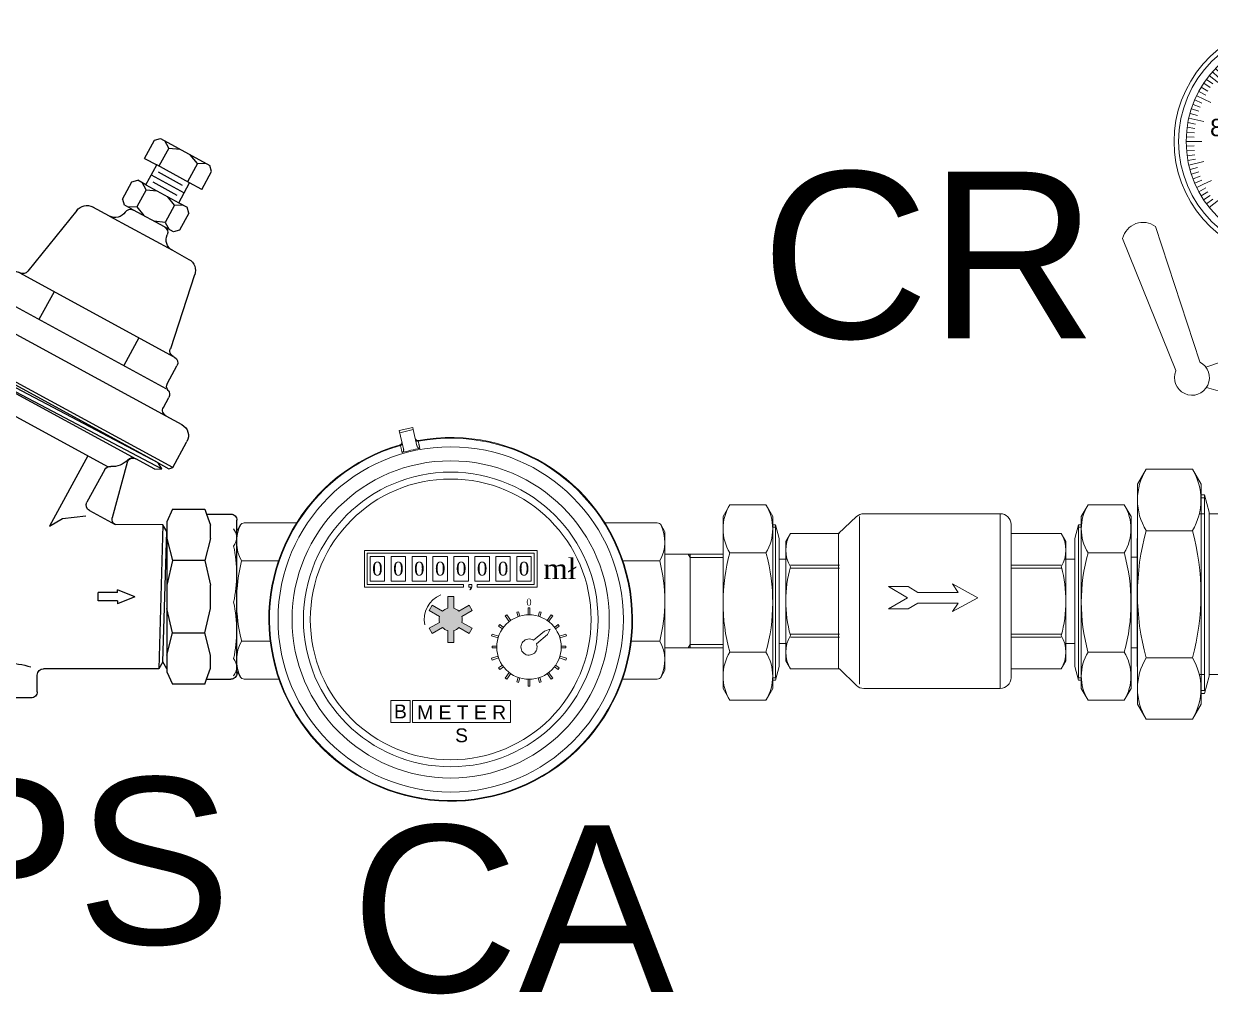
# Model space of a CAD drawing. Header units: millimetres. Extents: x 0 to 53377, y 0 to 36189.
# Drawn here: x 39867 to 40579, y 30899 to 31481 of the extents above; entities that cross this region are included whole.
import ezdxf

# ---------------------------------------------------------------- set-up
doc = ezdxf.new("R2010")
doc.units = ezdxf.units.MM
doc.linetypes.add('AM_ISO08W050', pattern=[18, 12, -1.5, 3, -1.5])
doc.layers.add('LSG ECHIP_IS', color=7, linetype='Continuous', lineweight=25)
doc.layers.add('SAN-MC-VALVE', color=7, linetype='Continuous', lineweight=5)
doc.layers.add('SAN-MC-TEXT', color=7, linetype='Continuous')
doc.styles.get("Standard").update_dxf_attribs({"font": 'arial.ttf'})

# ---------------------------------------------------------------- blocks, each defined once
blk = doc.blocks.new('MAN.')
at = {"layer": 'SAN-MC-VALVE', "lineweight": 5}
h = blk.add_hatch(color=1, dxfattribs=at)
edge = h.paths.add_edge_path()
edge.add_arc((-74.8, 422.7), 9.53, 98.3516, 186.7188)
edge.add_line((-84.3, 421.6), (-124.5, 382.1))
edge.add_arc((-123.8, 381.5), 0.929, 140.6187, 317.9808)
edge.add_line((-123.1, 380.9), (-80.4, 417))
edge.add_arc((-78.1, 425.7), 9.05, 255.5699, 348.5337)
edge.add_arc((-55.8, 415.4), 15.9, 101.1321, 147.5393, ccw=False)
edge.add_line((-58.9, 431), (-55.5, 431.9))
edge.add_arc((-56.6, 443.7), 11.8, 275.2597, 355.2629)
edge.add_arc((-59.9, 439.8), 15.3, 10.7132, 69.2213)
edge.add_arc((-56.8, 444.2), 10.3, 76.9038, 172.4916)
edge.add_line((-67, 445.5), (-68.9, 440.5))
edge.add_arc((-86.8, 448.7), 19.7, 302.7102, 335.3468, ccw=False)
for p, q in [((-86.5, 523.6), (-85.9, 516.4)), ((-82.1, 523.9), (-81.8, 516.7)), ((-77.6, 524), (-77.6, 509.5)), ((-73.2, 523.9), (-73.5, 516.7)), ((-68.7, 523.6), (-69.4, 516.4)), ((-124.7, 512.2), (-121.2, 505.8)), ((-120.7, 514.2), (-114.4, 501.1)), ((-116.7, 516), (-113.8, 509.4)), ((-112.5, 517.7), (-110, 510.9)), ((-108.3, 519.2), (-106.1, 512.3)), ((-104, 520.4), (-102.1, 513.5)), ((-96.5, 507.4), (-99.7, 521.5)), ((-95.4, 522.4), (-94.1, 515.3)), ((-91, 523.1), (-90, 515.9)), ((-64.3, 523.1), (-65.3, 515.9)), ((-59.9, 522.4), (-61.2, 515.3)), ((-58.8, 507.4), (-55.5, 521.5)), ((-51.2, 520.4), (-53.2, 513.5)), ((-47, 519.2), (-49.2, 512.3)), ((-42.8, 517.7), (-45.3, 510.9)), ((-38.6, 516), (-41.5, 509.4)), ((-34.6, 514.2), (-40.9, 501.1)), ((-30.6, 512.2), (-34, 505.8)), ((-139.5, 502.4), (-130.5, 491)), ((-136, 505.1), (-131.7, 499.2)), ((-132.3, 507.6), (-128.3, 501.6)), ((-128.6, 510), (-124.8, 503.8)), ((-26.7, 510), (-30.4, 503.8)), ((-23, 507.6), (-26.9, 501.6)), ((-15.7, 502.4), (-24.8, 491)), ((-19.3, 505.1), (-23.6, 499.2)), ((-152.4, 490.1), (-146.9, 485.3)), ((-149.4, 493.4), (-144.1, 488.4)), ((-146.2, 496.5), (-141.2, 491.3)), ((-142.9, 499.5), (-138.2, 494.1)), ((-12.3, 499.5), (-17.1, 494.1)), ((-9, 496.5), (-14, 491.3)), ((-5.9, 493.4), (-11.1, 488.4)), ((-2.9, 490.1), (-8.3, 485.3)), ((-160.5, 479.4), (-154.4, 475.5)), ((-157.9, 483.1), (-152.1, 478.8)), ((-155.2, 486.7), (-143.9, 477.6)), ((-100.2, 484), (-81.9, 431.1)), ((-98.6, 484.9), (-76.2, 433.1)), ((0, 486.7), (-11.4, 477.6)), ((2.7, 483.1), (-3.2, 478.8)), ((5.2, 479.4), (-0.8, 475.5)), ((-167.1, 467.8), (-154, 461.5)), ((-165, 471.8), (-158.7, 468.4)), ((-162.9, 475.7), (-156.6, 472)), ((11.8, 467.8), (-1.3, 461.5)), ((7.6, 475.7), (1.4, 472)), ((9.8, 471.8), (3.4, 468.4)), ((-170.6, 459.6), (-163.8, 457.1)), ((-168.9, 463.8), (-162.3, 460.9)), ((13.6, 463.8), (7, 460.9)), ((15.3, 459.6), (8.5, 457.1)), ((-174.4, 446.8), (-160.3, 443.6)), ((-173.3, 451.2), (-166.3, 449.2)), ((-172, 455.4), (-165.2, 453.2)), ((19.1, 446.8), (5, 443.6)), ((16.8, 455.4), (9.9, 453.2)), ((18.1, 451.2), (11.1, 449.2)), ((-176, 438.1), (-168.8, 437.1)), ((-175.3, 442.5), (-168.2, 441.2)), ((20, 442.5), (12.9, 441.2)), ((20.7, 438.1), (13.5, 437.1)), ((-176.9, 424.8), (-162.4, 424.8)), ((-176.8, 429.2), (-169.6, 428.9)), ((-176.5, 433.7), (-169.3, 433)), ((21.6, 424.8), (7.1, 424.8)), ((21.2, 433.7), (14, 433)), ((21.5, 429.2), (14.3, 428.9)), ((-176.8, 420.3), (-169.6, 420.6)), ((-176.5, 415.9), (-169.3, 416.5)), ((-176, 411.4), (-168.8, 412.4)), ((20.7, 411.4), (13.5, 412.4)), ((21.2, 415.9), (14, 416.5)), ((21.5, 420.3), (14.3, 420.6)), ((-175.3, 407), (-168.2, 408.3)), ((-174.4, 402.7), (-160.3, 405.9)), ((-76.6, 406), (-77, 402.5)), ((-64.1, 411.9), (-60.2, 408.3)), ((19.1, 402.7), (5, 405.9)), ((20, 407), (12.9, 408.3)), ((-173.3, 398.4), (-166.3, 400.3)), ((-172, 394.1), (-165.2, 396.3)), ((-170.6, 389.9), (-163.8, 392.4)), ((15.3, 389.9), (8.5, 392.4)), ((16.8, 394.1), (9.9, 396.3)), ((18.1, 398.4), (11.1, 400.3)), ((-162.3, 388.6), (-168.9, 385.7)), ((-160.5, 384.8), (-167.1, 381.7)), ((-158.7, 381.2), (-165.1, 377.7)), ((-160.5, 384.8), (-153.2, 388.3)), ((5.3, 384.8), (-2.1, 388.3)), ((3.4, 381.2), (9.8, 377.7)), ((5.3, 384.8), (11.8, 381.7)), ((7, 388.6), (13.6, 385.7)), ((-156.6, 377.6), (-162.9, 373.9)), ((-154.5, 374.2), (-160.5, 370.2)), ((-152.1, 370.7), (-157.9, 366.4)), ((-143.9, 371.9), (-155.2, 362.9)), ((-11.4, 371.9), (0, 362.9)), ((-3.2, 370.7), (2.7, 366.4)), ((-0.7, 374.2), (5.3, 370.2)), ((1.4, 377.6), (7.6, 373.9)), ((9, 217.9), (50.5, 345.1)), ((31.4, 209.8), (81.4, 333.9)), ((-95.9, 316.3), (-95.9, 294.2)), ((-95.9, 316.3), (-57.2, 294.2)), ((-57.2, 316.3), (-95.9, 294.2)), ((-57.3, 293.9), (-57.2, 316.3)), ((-96.7, 289.8), (-96.7, 286.3)), ((-96.7, 289.8), (-56.3, 289.8)), ((-95.9, 294.2), (-57.2, 294.2)), ((-92.8, 294.2), (-92.8, 289.8)), ((-60.2, 294.3), (-60.2, 289.8)), ((-56.3, 289.8), (-56.3, 286.3)), ((-99.5, 286.3), (-53.1, 286.3)), ((-99.5, 286.3), (-99.5, 279.1)), ((-53.1, 286.3), (-53.1, 279.1)), ((-99.7, 239), (-99.7, 222)), ((-51.9, 239), (-51.9, 222)), ((-30.1, 178.4), (-30.1, 228.5)), ((-30.1, 217), (-18.4, 217)), ((-10.5, 217.8), (3.2, 213.1)), ((-30.1, 190.1), (-18.4, 190.1)), ((2.6, 194.1), (-10.5, 190.2)), ((-99.7, 182), (-99.7, 165)), ((-51.9, 182), (-51.9, 165)), ((-99.7, 165), (-51.9, 165)), ((-91, 134.8), (-91, 148.1)), ((-60.5, 134.8), (-60.5, 148.1)), ((-104.2, 134.8), (-47.4, 134.8)), ((-94.6, 135.3), (-94.6, 129.9)), ((-57.6, 134.9), (-57.6, 129.6)), ((-97.1, 129.5), (-97.1, 123)), ((-97.1, 129.5), (-55.2, 129.5)), ((-97.1, 123), (-55.2, 123)), ((-55.2, 129.5), (-55.2, 123))]:
    blk.add_line(p, q, dxfattribs=at)
at = {"layer": 'SAN-MC-VALVE', "linetype": 'Continuous', "lineweight": 5}
for p, q in [((-203.9, 117.3), (-212, 103.3)), ((-203.9, 117.3), (-160.4, 117.3)), ((-160.4, 117.3), (-152.3, 103.3)), ((15.9, 117.3), (7.7, 103.3)), ((15.9, 117.3), (59.4, 117.3)), ((59.4, 117.3), (67.5, 103.3)), ((-212, 103.3), (-212, -103.3)), ((-152.3, 103.3), (-152.3, -103.3)), ((7.7, 103.3), (7.7, -103.3)), ((67.5, 103.3), (67.5, -103.3)), ((4.4, 93.3), (0, 76.9)), ((3.6, 90.3), (7.7, 90.3)), ((4.4, 93.3), (4.4, -90.3)), ((7.7, 93.3), (4.4, 93.3)), ((0, 76.9), (0, -76.9)), ((9.3, 75.3), (4.4, 75.3)), ((-203.9, 59.6), (-160.4, 59.6)), ((15.9, 59.6), (59.4, 59.6)), ((-203.9, -59.6), (-160.4, -59.6)), ((15.9, -59.6), (59.4, -59.6)), ((4.4, -93.3), (0, -76.9)), ((9.3, -75.3), (4.4, -75.3)), ((3.6, -90.3), (7.7, -90.3)), ((7.7, -93.3), (4.4, -93.3)), ((-203.9, -117.3), (-212, -103.3)), ((-160.4, -117.3), (-152.3, -103.3)), ((15.9, -117.3), (7.7, -103.3)), ((59.4, -117.3), (67.5, -103.3)), ((-203.9, -117.3), (-160.4, -117.3)), ((15.9, -117.3), (59.4, -117.3))]:
    blk.add_line(p, q, dxfattribs=at)
at = {"layer": 'SAN-MC-VALVE'}
for p, q in [((-109.7, 75.3), (-152.3, 75.3)), ((0, 75.3), (-42.6, 75.3)), ((0, -75.3), (-152.3, -75.3))]:
    blk.add_line(p, q, dxfattribs=at)
at = {"layer": 'SAN-MC-VALVE', "lineweight": 5}
for points in [[(33, 424.8), (32.6, 434.7), (31.3, 444.5), (29.1, 454.2), (26, 463.6), (22.1, 472.8), (17.4, 481.5), (11.9, 489.8), (5.7, 497.6), (-1.2, 504.8), (-8.6, 511.3), (-16.7, 517.1), (-25.2, 522.2), (-34.1, 526.5), (-43.4, 530), (-53, 532.7), (-62.8, 534.4), (-72.7, 535.3), (-82.6, 535.3), (-92.5, 534.4), (-102.3, 532.7), (-111.8, 530), (-121.1, 526.5), (-130.1, 522.2), (-138.6, 517.1), (-146.6, 511.3), (-154.1, 504.8), (-161, 497.6), (-167.2, 489.8), (-172.6, 481.5), (-177.4, 472.8), (-181.3, 463.6), (-184.3, 454.2), (-186.5, 444.5), (-187.9, 434.7), (-188.3, 424.8), (-187.9, 414.8), (-186.5, 405), (-184.3, 395.3), (-181.3, 385.9), (-177.4, 376.7), (-172.6, 368), (-167.2, 359.7), (-161, 351.9), (-154.1, 344.8), (-146.6, 338.2), (-138.6, 332.4), (-130.1, 327.3), (-121.1, 323), (-111.8, 319.5), (-102.3, 316.9), (-92.5, 315.1), (-82.6, 314.2), (-72.7, 314.2), (-62.8, 315.1), (-53, 316.9), (-43.4, 319.5), (-34.1, 323), (-25.2, 327.3), (-16.7, 332.4), (-8.6, 338.2), (-1.2, 344.8), (5.7, 351.9), (11.9, 359.7), (17.4, 368), (22.1, 376.7), (26, 385.9), (29.1, 395.3), (31.3, 405), (32.6, 414.8)], [(-108.2, 271), (-44.4, 271), (-44.4, 279.1), (-108.2, 279.1)]]:
    blk.add_lwpolyline(points, close=True, dxfattribs=at)
for points in [[(-104.4, 271), (-104.4, 239), (-47.2, 239), (-47.2, 271)], [(-18.4, 228.5), (-30.1, 228.5)], [(-15.4, 183.4), (-15.4, 224.5)], [(-99.7, 182), (-104.8, 182), (-104.8, 222), (-99.7, 222)], [(-54, 220.8), (-30.1, 220.8)], [(-15.4, 217.8), (-10.5, 217.8), (-10.5, 190.2), (-15.4, 190.2)], [(-30.1, 185.5), (-54, 185.5)], [(-30.1, 178.4), (-18.4, 178.4)], [(-93.5, 151.4), (-93.5, 162.5), (-58.7, 162.5), (-58.7, 151.4)], [(-104.2, 134.8), (-104.2, 148.1)], [(-98.5, 151.4), (-51.9, 151.4)], [(-47.4, 148.1), (-47.4, 134.8)], [(-94, 123), (-109.7, 75.3)], [(-58.2, 123), (-42.6, 75.3)]]:
    blk.add_lwpolyline(points, dxfattribs=at)
for centre, radius in [((-77.6, 424.8), 106.4), ((-77.6, 424.8), 99.3), ((-75.1, 203.1), 10.7)]:
    blk.add_circle(centre, radius, dxfattribs=at)
for centre, radius, start, end in [((-99.3, 484.2), 0.971, 45.0621, 191.2661), ((-74.6, 425.9), 9.05, 144.4342, 237.398), ((-78.6, 423.8), 9.53, 347.216, 75.5832), ((-92.3, 408.8), 15.9, 349.9965, 36.4037), ((-50, 425.7), 19.7, 191.5746, 224.2112), ((-65.6, 399.3), 11.8, 164.124, 244.1272), ((-65.1, 399.3), 10.3, 325.7682, 61.356), ((-68, 403.8), 15.3, 259.5776, 318.0857), ((62.1, 329.1), 19.8, 13.991, 126.009), ((-75.1, 203.1), 38.9, 26.9874, 53.4243), ((-75.1, 203.1), 38.9, 129.2376, 230.7624), ((-22, 222.8), 6.81, 302.1374, 57.8626), ((-75.8, 288.7), 70.9, 250.3246, 289.6754), ((-47.6, 203.5), 32.1, 335.2225, 24.7775), ((16.3, 203.1), 16.4, 116.3085, 23.6915), ((-22.5, 184.2), 7.17, 305.5529, 54.4471), ((-75.8, 129), 58.1, 65.7479, 114.2521), ((-75.1, 203.1), 38.9, 306.5757, 333.0126), ((-97.6, 143.4), 8.12, 35.5529, 144.4471), ((-75.7, 115), 36.4, 65.2225, 114.7775), ((-53.9, 144), 7.71, 32.1374, 147.8626), ((-76.1, 94), 38.4, 209.1721, 330.8279)]:
    blk.add_arc(centre, radius, start, end, dxfattribs=at)
at = {"layer": 'SAN-MC-VALVE', "linetype": 'Continuous', "lineweight": 5}
for centre, radius, start, end in [((-156.7, 88.5), 55.3, 148.5878, 211.4122), ((-207.6, 88.5), 55.3, 328.5878, 31.4122), ((63.1, 88.5), 55.3, 148.5878, 211.4122), ((12.1, 88.5), 55.3, 328.5878, 31.4122), ((11.1, 0), 223.1, 164.5036, 195.4964), ((-375.4, 0), 223.1, 344.5036, 15.4964), ((230.9, 0), 223.1, 164.5036, 195.4964), ((-155.7, 0), 223.1, 344.5036, 15.4964), ((-156.7, -88.5), 55.3, 148.5878, 211.4122), ((-207.6, -88.5), 55.3, 328.5878, 31.4122), ((63.1, -88.5), 55.3, 148.5878, 211.4122), ((12.1, -88.5), 55.3, 328.5878, 31.4122)]:
    blk.add_arc(centre, radius, start, end, dxfattribs=at)
at = {"layer": 'SAN-MC-VALVE', "lineweight": 5, "attachment_point": 1}
for s, insert, char_height, width in [('{\\fArial|b0|i0|c0|p34;4}', (-114, 494.5), 16.362, 43.501), ('{\\fArial|b0|i0|c0|p34;6}', (-52.2, 493.3), 16.362, 43.501), ('{\\fArial|b0|i0|c0|p34;2}', (-153.4, 453), 16.362, 43.501), ('{\\fArial|b0|i0|c0|p34;8}', (-13.4, 446.1), 16.362, 43.501), ('{\\fArial|b0|i0|c0|p34;0}', (-139.3, 380.2), 16.362, 43.501), ('{\\fArial|b0|i0|c0|p34;mH2O}', (-88.5, 381.4), 8.294, 37.137), ('{\\fArial|b0|i0|c0|p34;10}', (-39.6, 384), 16.362, 43.501), ('{\\fArial|b0|i0|c0|p34;x10=kPa}', (-95.2, 366.8), 8.294, 37.137)]:
    blk.add_mtext(s, dxfattribs=dict(at, insert=insert, char_height=char_height, width=width))
blk = doc.blocks.new('RDf')
at = {"linetype": 'Continuous'}
for p, q in [((-110.05, 98.81), (-110.05, 115.43)), ((-105.92, 119.54), (-1.05, 119.54)), ((3.07, 98.8), (3.08, 115.42)), ((-113.48, 97.58), (-110.05, 98.81)), ((-113.48, 97.58), (-113.48, 75.52)), ((-110.05, 98.81), (-102.44, 101.55)), ((-102.44, 101.55), (-93.48, 101.55)), ((-93.48, 101.55), (-78.34, 97.58)), ((-78.34, 97.58), (-61.49, 101.54)), ((-78.34, 75.52), (-78.34, 97.58)), ((-61.49, 101.54), (-45.49, 101.54)), ((-28.64, 97.57), (-45.49, 101.54)), ((-13.49, 101.54), (-28.64, 97.57)), ((-28.64, 97.57), (-28.64, 75.51)), ((-13.49, 101.54), (-4.54, 101.54)), ((3.07, 98.8), (-4.53, 101.54)), ((6.5, 97.57), (3.07, 98.8)), ((6.5, 75.51), (6.5, 97.57)), ((225.53, 95.48), (237.96, 102.25)), ((237.96, 102.25), (242.01, 101.06)), ((260.46, 67.19), (242.01, 101.06)), ((243.29, 92.47), (243.63, 98.09)), ((167.07, 90.64), (116.4, 73.97)), ((225.53, 95.48), (230.03, 87.21)), ((243.29, 92.47), (230.86, 85.7)), ((243.29, 92.47), (249.34, 87.6)), ((34.95, 75.6), (52.51, 85.16)), ((52.51, 85.16), (52.81, 85.33)), ((70.41, 70.94), (64.44, 81.9)), ((183.85, 75.37), (177.66, 86.74)), ((209.36, 86.67), (197.67, 80.3)), ((209.36, 86.67), (213.41, 85.48)), ((216.49, 79.83), (213.41, 85.48)), ((214.69, 76.89), (215.03, 82.51)), ((216.49, 79.83), (230.03, 87.21)), ((235.56, 60.95), (223.26, 83.52)), ((228.29, 82.36), (237.31, 65.8)), ((230.03, 87.21), (242.33, 64.64)), ((-104.91, 71.55), (-113.48, 75.52)), ((-93.48, 71.55), (-78.34, 75.52)), ((-78.34, 75.52), (-61.49, 71.55)), ((-28.64, 75.51), (-45.49, 71.55)), ((-13.5, 71.54), (-28.64, 75.51)), ((6.5, 75.51), (-2.07, 71.54)), ((34.17, 72.96), (34.95, 75.6)), ((34.95, 75.6), (126.79, -92.98)), ((92.75, 71.95), (104.75, 78.49)), ((111.06, 75.94), (110.61, 76.76)), ((168.35, -29.21), (111.06, 75.94)), ((207.34, 32.26), (183.85, 75.37)), ((197.67, 80.3), (196.48, 76.25)), ((203, 70.52), (198.1, 73.28)), ((214.69, 76.89), (203, 70.52)), ((214.69, 76.89), (220.74, 72.02)), ((228.79, 57.26), (216.49, 79.83)), ((221.51, 78.67), (230.53, 62.11)), ((253.94, 72.92), (253.13, 80.64)), ((-102.85, 71.55), (-104.91, 71.55)), ((-102.85, 66.07), (-102.86, -12.95)), ((-8.88, 71.54), (-102.85, 71.55)), ((-102.85, 71.55), (-98.1, 68.81)), ((-98.1, 68.81), (-102.85, 66.07)), ((-4.13, 68.8), (-102.85, 66.07)), ((-98.1, 68.81), (-8.88, 71.54)), ((-8.88, 71.54), (-4.13, 68.8)), ((-2.07, 71.54), (-8.88, 71.54)), ((-4.13, 68.8), (-4.11, 36.22)), ((33.95, 63.28), (34.07, 68.09)), ((117.9, -90.8), (34.07, 68.09)), ((34.07, 68.09), (38.18, 65.58)), ((38.19, 65.59), (34.17, 72.96)), ((38.18, 65.58), (118.01, -85.99)), ((38.19, 65.59), (122.13, -88.49)), ((142.11, -60.66), (70.41, 70.94)), ((76.27, 69.22), (83.07, 72.92)), ((88.93, 71.2), (152.36, -45.24)), ((199.94, 69.9), (211.47, 48.74)), ((203, 70.52), (203.81, 62.8)), ((225.34, 57.34), (224.53, 65.06)), ((253.94, 72.92), (241.51, 66.15)), ((253.94, 72.92), (258.84, 70.16)), ((259.27, 63.14), (260.46, 67.19)), ((33.95, 63.28), (40.99, 50.36)), ((225.34, 57.34), (213.65, 50.97)), ((225.34, 57.34), (230.24, 54.58)), ((228.79, 57.26), (242.33, 64.64)), ((228.79, 57.26), (231.86, 51.61)), ((246.83, 56.37), (242.33, 64.64)), ((246.83, 56.37), (259.27, 63.14)), ((-53.49, 49.61), (-58.31, 37.74)), ((-53.49, 49.61), (-48.68, 37.74)), ((108.64, -73.82), (40.99, 50.36)), ((123.89, 52.38), (104.83, 42)), ((213.65, 50.97), (207.6, 55.84)), ((213.65, 50.97), (213.31, 45.35)), ((230.67, 47.56), (231.86, 51.61)), ((38.45, 44.42), (0.57, 34.22)), ((211.47, 48.74), (214.93, 42.39)), ((218.97, 41.19), (214.93, 42.39)), ((218.97, 41.19), (230.67, 47.56)), ((-56.35, 37.74), (-58.31, 37.74)), ((-56.35, 37.74), (-56.35, 24.51)), ((-50.64, 37.74), (-50.64, 24.51)), ((-50.64, 37.74), (-48.68, 37.74)), ((5.49, 18.6), (-4.11, 36.22)), ((-56.35, 24.51), (-50.64, 24.51)), ((33.67, 29.03), (11.35, 16.87)), ((89.95, -68.43), (35.6, 31.33)), ((207.34, 32.26), (213.53, 20.89)), ((43.14, 17.48), (-5.18, -8.85)), ((0, 0), (1.87, 16.07)), ((211.07, 9.88), (169.59, -23.66)), ((-5.18, -8.85), (0, 0)), ((155.51, -5.66), (136.46, -16.04)), ((-122.88, -21.52), (-122.88, -55.8)), ((-118.59, -17.23), (-107.14, -17.23)), ((168.35, -29.21), (168.8, -30.04)), ((155.07, -42.44), (167.07, -35.9)), ((82.4, -54.58), (-28.13, -114.8)), ((150.64, -51.1), (143.83, -54.8)), ((-118.59, -60.08), (-107.15, -60.08)), ((-102.87, -146.13), (-102.86, -64.37)), ((142.11, -60.66), (148.08, -71.62)), ((-4.14, -117.49), (86.96, -68.81)), ((108.64, -73.82), (117.9, -90.8)), ((117.9, -90.8), (118.01, -85.99)), ((118.01, -85.99), (122.12, -88.49)), ((122.13, -88.49), (124.15, -92.2)), ((126.79, -92.98), (144.65, -83.25)), ((124.15, -92.2), (126.79, -92.98)), ((-56.36, -102.33), (-56.36, -113.31)), ((-56.36, -102.33), (-50.65, -102.33)), ((-50.65, -102.33), (-50.65, -113.31)), ((-56.36, -113.31), (-58.32, -114.44)), ((-50.65, -113.31), (-48.69, -114.44)), ((-58.32, -127.2), (-58.32, -114.44)), ((-48.69, -127.2), (-48.69, -114.44)), ((-28.13, -114.8), (-22.52, -115.05)), ((-22.52, -115.05), (-8, -122.19)), ((-4.14, -143.39), (-4.14, -117.49)), ((-58.32, -127.2), (-53.5, -124.42)), ((-48.69, -127.2), (-53.5, -124.42)), ((-4.14, -143.39), (-102.87, -146.13)), ((-98.12, -148.87), (-102.87, -146.13)), ((-98.12, -148.87), (-8.89, -146.13)), ((-8.89, -146.13), (-4.14, -143.39)), ((-4.14, -148.87), (-8.89, -146.13)), ((-113.5, -174.89), (-113.49, -152.83)), ((-104.92, -148.87), (-113.49, -152.83)), ((-98.12, -148.87), (-104.92, -148.87)), ((-4.14, -148.87), (-98.12, -148.87)), ((-93.5, -148.87), (-78.35, -152.84)), ((-78.35, -152.84), (-78.36, -174.9)), ((-78.35, -152.84), (-61.5, -148.87)), ((-28.66, -152.84), (-45.51, -148.87)), ((-13.51, -148.87), (-28.66, -152.84)), ((-28.66, -174.9), (-28.66, -152.84)), ((-2.08, -148.87), (-4.14, -148.87)), ((6.49, -152.84), (-2.08, -148.87)), ((6.49, -152.84), (6.48, -174.9)), ((-113.5, -174.89), (-110.07, -176.13)), ((-110.07, -176.13), (-102.46, -178.86)), ((-110.07, -176.13), (-110.07, -192.75)), ((-93.5, -178.86), (-78.36, -174.9)), ((-78.36, -174.9), (-61.51, -178.87)), ((-28.66, -174.9), (-45.51, -178.87)), ((-13.51, -178.87), (-28.66, -174.9)), ((3.06, -176.13), (-4.55, -178.87)), ((3.06, -176.13), (3.05, -192.75)), ((6.48, -174.9), (3.06, -176.13)), ((-102.46, -178.86), (-93.5, -178.86)), ((-61.51, -178.87), (-45.51, -178.87)), ((-13.51, -178.87), (-4.55, -178.87)), ((-105.94, -196.86), (-1.08, -196.87))]:
    blk.add_line(p, q, dxfattribs=at)
blk.add_line((196.48, 76.25), (203.81, 62.8))
for centre, radius, start, end in [((-105.93, 115.43), 4.11, 89.75664, 180.00423), ((-1.04, 115.42), 4.11, 359.98782, 90.23542), ((170.14, 82.64), 8.57, 28.57848, 110.96355), ((56.91, 77.8), 8.57, 28.58318, 118.58056), ((85.13, 69.13), 4.32, 49.83489, 118.58013), ((106.82, 74.7), 4.32, 28.58642, 118.58102), ((114.85, 78), 4.32, 208.57861, 290.96156), ((191.08, 79.31), 8.23, 208.58472, 293.82789), ((74.2, 73.01), 4.32, 208.57536, 298.59054), ((90.69, 75.75), 4.32, 230.00612, 298.57233), ((196.15, 67.83), 4.32, 28.5862, 113.82989), ((37.38, 48.39), 4.11, 285.0713, 28.57916), ((37.6, 47.99), 4.11, 311.80309, 28.57916), ((49.41, 34.64), 13.71, 131.40283, 186.44397), ((214.57, 36.19), 8.23, 123.3354, 208.57891), ((207.67, 46.68), 4.32, 303.33387, 28.57775), ((-0.5, 38.19), 4.11, 208.58552, 285.06797), ((31.7, 32.64), 4.11, 298.58096, 6.44044), ((9.28, 20.66), 4.32, 208.58707, 298.57841), ((206.01, 16.79), 8.57, 306.20075, 28.5845), ((-107.14, -12.95), 4.29, 270.0039, 359.98883), ((-118.59, -21.52), 4.28, 89.99166, 180.0004), ((-159.44, -39.14), 60.49, 344.015, 16.93872), ((172.14, -27.15), 4.32, 126.20302, 208.58578), ((165, -32.11), 4.32, 298.58404, 28.5769), ((148.57, -47.31), 4.32, 298.58361, 7.32743), ((157.14, -46.23), 4.32, 118.59141, 187.15611), ((-118.59, -55.8), 4.28, 179.99166, 270.00041), ((145.9, -58.6), 4.32, 118.57232, 208.58881), ((-107.15, -64.37), 4.29, 0.00347, 89.98815), ((88.93, -72.42), 4.11, 50.72387, 118.58096), ((100.22, -58.62), 13.71, 230.71924, 285.76168), ((105.03, -75.78), 4.11, 28.58663, 105.35845), ((140.55, -75.72), 8.57, 298.58318, 28.58056), ((-105.96, -192.75), 4.11, 179.98783, 270.23542), ((-1.06, -192.75), 4.11, 269.75664, 0.00424)]:
    blk.add_arc(centre, radius, start, end, dxfattribs=at)
blk = doc.blocks.new('A$C6DA75442')
at = {"layer": 'LSG ECHIP_IS', "xscale": 0.405, "yscale": 0.405, "zscale": 0.405, "rotation": 90.0010000000008}
blk.add_blockref('RDf', (0, 0, 1585.72), dxfattribs=at)

msp = doc.modelspace()

# ---------------------------------------------------------------- hatches: boundary and pattern name
at = {"layer": 'SAN-MC-VALVE', "lineweight": 5}
h = msp.add_hatch(color=5, dxfattribs=at)
h.dxf.hatch_style = 1
h.paths.add_polyline_path([(40136.2, 31129.07), (40134.4, 31132.18), (40128.21, 31128.6, 0.131031), (40125.12, 31130.39), (40125.12, 31137.54), (40121.53, 31137.54), (40121.53, 31130.39, 0.131031), (40118.44, 31128.6), (40112.25, 31132.18), (40110.46, 31129.07), (40116.65, 31125.49, 0.131031), (40116.65, 31121.93), (40110.46, 31118.36), (40112.25, 31115.24), (40118.44, 31118.82, 0.131031), (40121.53, 31117.04), (40121.53, 31109.89), (40125.12, 31109.89), (40125.12, 31117.04, 0.131031), (40128.21, 31118.82), (40134.4, 31115.24), (40136.2, 31118.36), (40130.01, 31121.93, 0.131031), (40130.01, 31125.49)])

# ---------------------------------------------------------------- linework, layer by layer
at = {"layer": 'SAN-MC-VALVE', "color": 7, "linetype": 'AM_ISO08W050', "lineweight": 5}
for q in [(40092.42, 31237.15), (40100.81, 31237.7)]:
    msp.add_line((40100.49, 31239.05), q, dxfattribs=at)
at = {"layer": 'SAN-MC-VALVE', "color": 7, "lineweight": 5}
for p, q in [((40095.01, 31226.13), (40092.42, 31237.15)), ((40092.73, 31235.81), (40100.81, 31237.7)), ((40103.08, 31228.03), (40100.81, 31237.7)), ((40030.78, 31181.69), (39999.35, 31181.69)), ((40215.87, 31181.69), (40247.31, 31181.69)), ((39994.76, 31093.51), (39994.76, 31176.03)), ((39994.76, 31093.51), (39994.76, 31176.03)), ((39996.95, 31180.31), (39995.13, 31177.16)), ((39996.95, 31180.31), (39995.13, 31177.16)), ((40249.7, 31180.31), (40251.52, 31177.16)), ((40251.89, 31093.51), (40251.89, 31176.03)), ((40251.89, 31162.97), (40286.86, 31162.97)), ((40265.9, 31162.97), (40267.1, 31160.9)), ((40267.1, 31162.97), (40267.1, 31106.57)), ((40267.1, 31160.9), (40286.86, 31160.9)), ((40019.93, 31158.87), (39997.75, 31158.87)), ((40019.93, 31158.87), (39997.75, 31158.87)), ((40226.72, 31158.87), (40248.9, 31158.87)), ((40156.07, 31125.81), (40156.96, 31126.46)), ((40158.51, 31122.45), (40156.07, 31125.81)), ((40156.96, 31126.46), (40159.4, 31123.1)), ((40164.02, 31128.33), (40162.97, 31127.99)), ((40163.82, 31125.35), (40162.97, 31127.99)), ((40164.02, 31128.33), (40164.88, 31125.69)), ((40169.78, 31130.62), (40170.88, 31130.62)), ((40169.78, 31126.47), (40169.78, 31130.62)), ((40170.88, 31130.62), (40170.88, 31126.47)), ((40175.78, 31125.69), (40176.64, 31128.33)), ((40177.69, 31127.99), (40176.64, 31128.33)), ((40177.69, 31127.99), (40176.83, 31125.35)), ((40181.25, 31123.1), (40183.69, 31126.46)), ((40184.59, 31125.81), (40182.15, 31122.45)), ((40183.69, 31126.46), (40184.59, 31125.81)), ((40152.76, 31120.57), (40152.11, 31119.68)), ((40154.35, 31118.05), (40152.11, 31119.68)), ((40152.76, 31120.57), (40155, 31118.94)), ((40185.65, 31118.94), (40187.9, 31120.57)), ((40188.55, 31119.68), (40186.3, 31118.05)), ((40188.55, 31119.68), (40187.9, 31120.57)), ((40014.9, 31110.67), (39997.75, 31110.67)), ((40014.9, 31110.67), (39997.75, 31110.67)), ((40147.81, 31113.86), (40148.15, 31114.91)), ((40151.76, 31112.57), (40147.81, 31113.86)), ((40148.15, 31114.91), (40152.1, 31113.63)), ((40188.56, 31113.63), (40192.51, 31114.91)), ((40192.85, 31113.86), (40188.9, 31112.57)), ((40192.51, 31114.91), (40192.85, 31113.86)), ((40231.75, 31110.67), (40248.9, 31110.67)), ((40148.21, 31107.68), (40148.21, 31106.57)), ((40148.21, 31107.68), (40150.98, 31107.68)), ((40150.98, 31106.57), (40148.21, 31106.57)), ((40189.67, 31107.68), (40192.45, 31107.68)), ((40192.45, 31106.57), (40189.67, 31106.57)), ((40192.45, 31106.57), (40192.45, 31107.68)), ((40251.89, 31106.57), (40286.86, 31106.57)), ((40265.9, 31106.57), (40267.1, 31108.64)), ((40267.1, 31108.64), (40286.86, 31108.64)), ((40147.81, 31100.39), (40151.76, 31101.67)), ((40148.15, 31099.33), (40147.81, 31100.39)), ((40152.1, 31100.62), (40148.15, 31099.33)), ((40152.11, 31094.57), (40154.35, 31096.2)), ((40186.3, 31096.2), (40188.55, 31094.57)), ((40192.51, 31099.33), (40188.56, 31100.62)), ((40188.9, 31101.67), (40192.85, 31100.39)), ((40192.85, 31100.39), (40192.51, 31099.33)), ((39996.95, 31089.23), (39995.13, 31092.38)), ((39996.95, 31089.23), (39995.13, 31092.38)), ((40152.11, 31094.57), (40152.76, 31093.67)), ((40155, 31095.3), (40152.76, 31093.67)), ((40156.07, 31088.44), (40158.51, 31091.8)), ((40159.4, 31091.15), (40156.96, 31087.78)), ((40183.69, 31087.78), (40181.25, 31091.15)), ((40182.15, 31091.8), (40184.59, 31088.44)), ((40187.9, 31093.67), (40185.65, 31095.3)), ((40187.9, 31093.67), (40188.55, 31094.57)), ((40249.7, 31089.23), (40251.52, 31092.38)), ((40020.17, 31087.85), (39999.35, 31087.85)), ((40020.17, 31087.85), (39999.35, 31087.85)), ((40156.96, 31087.78), (40156.07, 31088.44)), ((40162.97, 31086.26), (40163.82, 31088.89)), ((40162.97, 31086.26), (40164.02, 31085.92)), ((40164.88, 31088.55), (40164.02, 31085.92)), ((40169.78, 31083.62), (40169.78, 31087.78)), ((40170.88, 31083.62), (40169.78, 31083.62)), ((40170.88, 31087.78), (40170.88, 31083.62)), ((40176.64, 31085.92), (40175.78, 31088.55)), ((40176.64, 31085.92), (40177.69, 31086.26)), ((40176.83, 31088.89), (40177.69, 31086.26)), ((40184.59, 31088.44), (40183.69, 31087.78)), ((40226.48, 31087.85), (40247.31, 31087.85))]:
    msp.add_line(p, q, dxfattribs=at)
at = {"layer": 'SAN-MC-VALVE', "linetype": 'Continuous', "lineweight": 5}
for p, q in [((40290.92, 31192.52), (40286.86, 31185.49)), ((40312.67, 31192.52), (40290.92, 31192.52)), ((40312.67, 31192.52), (40316.72, 31185.49)), ((40506.06, 31192.52), (40502.01, 31185.49)), ((40506.06, 31192.52), (40527.81, 31192.52)), ((40527.81, 31192.52), (40531.87, 31185.49)), ((40286.86, 31185.49), (40286.86, 31082.23)), ((40316.72, 31185.49), (40316.72, 31082.23)), ((40356.14, 31175.34), (40367.03, 31185.45)), ((40368.89, 31185.46), (40368.89, 31084.81)), ((40371.41, 31187.17), (40453.37, 31187.17)), ((40453.37, 31187.17), (40453.37, 31082.25)), ((40502.01, 31185.49), (40502.01, 31082.23)), ((40531.87, 31185.49), (40531.87, 31082.23)), ((39994.77, 31175.05), (39992.97, 31178.16)), ((39994.77, 31175.05), (39992.97, 31178.16)), ((40316.72, 31180.52), (40318.39, 31180.52)), ((40318.79, 31179.03), (40316.72, 31179.03)), ((40318.39, 31180.52), (40318.39, 31088.7)), ((40318.39, 31180.52), (40320.6, 31172.29)), ((40327.36, 31175.39), (40324.55, 31170.52)), ((40327.33, 31175.34), (40327.33, 31175.34)), ((40327.36, 31175.39), (40356.76, 31175.39)), ((40356.14, 31175.34), (40356.14, 31094.07)), ((40459.81, 31180.73), (40459.81, 31088.68)), ((40489.98, 31175.39), (40459.83, 31175.39)), ((40489.98, 31175.39), (40492.79, 31170.52)), ((40500.34, 31180.52), (40498.13, 31172.29)), ((40499.94, 31179.03), (40502.01, 31179.03)), ((40500.34, 31180.52), (40500.34, 31088.7)), ((40502.01, 31180.52), (40500.34, 31180.52)), ((40320.6, 31172.29), (40320.6, 31095.43)), ((40324.55, 31170.52), (40324.55, 31098.89)), ((40492.79, 31170.52), (40492.79, 31098.89)), ((40498.13, 31172.29), (40498.13, 31095.43)), ((40535.5, 31172.29), (40535.5, 31095.43)), ((40312.67, 31163.67), (40290.92, 31163.67)), ((40506.06, 31163.67), (40527.81, 31163.67)), ((40531.87, 31161.13), (40535.5, 31161.13)), ((40320.6, 31159.89), (40325.35, 31159.89)), ((40327.36, 31156.28), (40356.76, 31156.28)), ((40327.36, 31154.49), (40356.76, 31154.49)), ((40489.98, 31156.28), (40459.83, 31156.28)), ((40489.98, 31154.49), (40459.83, 31154.49)), ((40498.13, 31159.89), (40492.23, 31159.89)), ((40327.36, 31114.92), (40356.76, 31114.92)), ((40327.36, 31113.14), (40356.76, 31113.14)), ((40489.98, 31114.92), (40459.83, 31114.92)), ((40489.98, 31113.14), (40459.83, 31113.14)), ((40312.67, 31104.05), (40290.92, 31104.05)), ((40320.6, 31109.32), (40325.29, 31109.32)), ((40498.13, 31109.32), (40492.23, 31109.32)), ((40506.06, 31104.05), (40527.81, 31104.05)), ((40531.87, 31106.59), (40535.5, 31106.59)), ((40327.36, 31094.02), (40324.55, 31098.89)), ((40489.98, 31094.02), (40492.79, 31098.89)), ((39994.77, 31092.94), (39992.97, 31089.83)), ((39994.77, 31092.94), (39992.97, 31089.83)), ((40318.39, 31087.21), (40320.6, 31095.43)), ((40327.36, 31094.02), (40356.76, 31094.02)), ((40356.76, 31094.02), (40367.01, 31084.06)), ((40489.98, 31094.02), (40459.83, 31094.02)), ((40500.34, 31087.21), (40498.13, 31095.43)), ((40290.92, 31075.2), (40286.86, 31082.23)), ((40312.67, 31075.2), (40316.72, 31082.23)), ((40318.79, 31088.7), (40316.72, 31088.7)), ((40316.72, 31087.21), (40318.39, 31087.21)), ((40371.5, 31082.25), (40453.37, 31082.25)), ((40499.94, 31088.7), (40502.01, 31088.7)), ((40502.01, 31087.21), (40500.34, 31087.21)), ((40506.06, 31075.2), (40502.01, 31082.23)), ((40527.81, 31075.2), (40531.87, 31082.23)), ((40312.67, 31075.2), (40290.92, 31075.2)), ((40506.06, 31075.2), (40527.81, 31075.2))]:
    msp.add_line(p, q, dxfattribs=at)
at = {"layer": 'SAN-MC-VALVE', "lineweight": 5}
for p, q in [((39994.77, 31172.98), (39994.77, 31095.01)), ((39994.77, 31172.98), (39994.77, 31095.01)), ((40397.74, 31136.73), (40386.2, 31143.39)), ((40397.99, 31143.39), (40386.2, 31143.39)), ((40403.94, 31139.95), (40397.99, 31143.39)), ((40428.08, 31139.95), (40403.94, 31139.95)), ((40424.71, 31145.05), (40428.08, 31139.95)), ((40439.92, 31136.73), (40424.71, 31145.05)), ((40386.2, 31130.07), (40397.74, 31136.73)), ((40403.94, 31133.5), (40397.99, 31130.07)), ((40428.08, 31133.5), (40403.94, 31133.5)), ((40439.92, 31136.73), (40424.71, 31128.4)), ((40424.71, 31128.4), (40428.08, 31133.5)), ((40397.99, 31130.07), (40386.2, 31130.07))]:
    msp.add_line(p, q, dxfattribs=at)
at = {"layer": 'SAN-MC-VALVE', "color": 7, "lineweight": 5}
for points in [[(40093.07, 31228.65), (40093.07, 31228.64), (40093.07, 31228.64), (40093.07, 31228.64), (40093.07, 31228.63), (40093.07, 31228.63), (40093.07, 31228.62), (40093.07, 31228.61), (40093.08, 31228.6), (40093.08, 31228.59), (40093.08, 31228.57), (40093.08, 31228.56), (40093.09, 31228.54), (40093.09, 31228.52), (40093.09, 31228.5), (40093.1, 31228.48), (40093.1, 31228.46), (40093.11, 31228.44), (40093.11, 31228.41), (40093.11, 31228.39), (40093.12, 31228.36), (40093.12, 31228.33), (40093.13, 31228.31), (40093.14, 31228.28), (40093.14, 31228.25)], [(40093.14, 31228.25), (40093.27, 31227.7), (40093.35, 31227.34), (40093.4, 31227.16), (40093.48, 31226.8), (40093.52, 31226.62), (40093.56, 31226.44), (40093.61, 31226.26), (40093.65, 31226.08), (40093.73, 31225.72), (40093.78, 31225.54), (40093.86, 31225.18), (40093.95, 31224.82), (40093.99, 31224.64), (40094.07, 31224.28), (40094.12, 31224.1), (40094.16, 31223.92)], [(40094.16, 31223.92), (40094.26, 31223.96), (40094.35, 31224.01), (40094.45, 31224.06), (40094.53, 31224.13), (40094.61, 31224.2), (40094.68, 31224.28), (40094.75, 31224.36), (40094.81, 31224.45), (40094.86, 31224.54), (40094.91, 31224.64), (40094.95, 31224.74), (40094.98, 31224.84), (40095.01, 31224.95), (40095.04, 31225.05), (40095.05, 31225.16), (40095.07, 31225.27), (40095.08, 31225.38), (40095.08, 31225.49), (40095.08, 31225.59), (40095.07, 31225.7), (40095.06, 31225.81), (40095.05, 31225.92), (40095.03, 31226.03), (40095.01, 31226.13)], [(40103.08, 31228.03), (40103.11, 31227.91), (40103.15, 31227.79), (40103.19, 31227.68), (40103.23, 31227.57), (40103.28, 31227.46), (40103.34, 31227.36), (40103.39, 31227.26), (40103.46, 31227.16), (40103.52, 31227.07), (40103.59, 31226.98), (40103.66, 31226.9), (40103.74, 31226.82), (40103.82, 31226.75), (40103.9, 31226.69), (40103.98, 31226.63), (40104.07, 31226.58), (40104.15, 31226.53), (40104.24, 31226.49), (40104.34, 31226.46), (40104.43, 31226.44), (40104.53, 31226.42), (40104.63, 31226.41), (40104.73, 31226.42), (40104.82, 31226.43)], [(40103.81, 31230.75), (40103.8, 31230.78), (40103.79, 31230.81), (40103.79, 31230.84), (40103.78, 31230.87), (40103.77, 31230.89), (40103.76, 31230.92), (40103.76, 31230.94), (40103.75, 31230.96), (40103.74, 31230.99), (40103.74, 31231.01), (40103.73, 31231.02), (40103.73, 31231.04), (40103.72, 31231.06), (40103.72, 31231.07), (40103.72, 31231.09), (40103.71, 31231.1), (40103.71, 31231.11), (40103.71, 31231.12), (40103.7, 31231.12), (40103.7, 31231.13), (40103.7, 31231.14), (40103.7, 31231.14), (40103.7, 31231.14), (40103.7, 31231.14)], [(40104.82, 31226.43), (40104.78, 31226.61), (40104.74, 31226.79), (40104.66, 31227.15), (40104.61, 31227.33), (40104.53, 31227.69), (40104.44, 31228.05), (40104.4, 31228.23), (40104.32, 31228.59), (40104.28, 31228.77), (40104.23, 31228.95), (40104.19, 31229.13), (40104.15, 31229.31), (40104.06, 31229.67), (40104.02, 31229.85), (40103.94, 31230.21), (40103.81, 31230.75)]]:
    msp.add_lwpolyline(points, dxfattribs=at)
for points in [[(40173.51, 31163.52), (40173.51, 31144.72), (40139.22, 31144.72), (40139.22, 31143.06), (40175.17, 31143.06), (40175.17, 31165.18), (40071.49, 31165.18), (40071.49, 31143.06), (40130.93, 31143.06), (40130.93, 31144.72), (40073.15, 31144.72), (40073.15, 31163.52)], [(40074.94, 31161.59), (40074.94, 31146.66), (40083.65, 31146.66), (40083.65, 31161.59)], [(40087.52, 31146.66), (40096.23, 31146.66), (40096.23, 31161.59), (40087.52, 31161.59)], [(40100.1, 31146.66), (40108.81, 31146.66), (40108.81, 31161.59), (40100.1, 31161.59)], [(40112.68, 31146.66), (40121.39, 31146.66), (40121.39, 31161.59), (40112.68, 31161.59)], [(40125.26, 31146.66), (40133.97, 31146.66), (40133.97, 31161.59), (40125.26, 31161.59)], [(40137.84, 31146.66), (40146.55, 31146.66), (40146.55, 31161.59), (40137.84, 31161.59)], [(40150.42, 31146.66), (40159.13, 31146.66), (40159.13, 31161.59), (40150.42, 31161.59)], [(40087.38, 31075.05), (40087.38, 31061.78), (40098.89, 31061.78), (40098.89, 31075.05)], [(40159.27, 31061.78), (40159.27, 31075.05), (40100.43, 31075.05), (40100.43, 31061.78)]]:
    msp.add_lwpolyline(points, close=True, dxfattribs=at)
at = {"layer": 'SAN-MC-VALVE', "color": 1, "lineweight": 5}
msp.add_lwpolyline([(40163, 31146.66), (40171.71, 31146.66), (40171.71, 31161.59), (40163, 31161.59)], close=True, dxfattribs=at)
at = {"layer": 'SAN-MC-VALVE', "color": 7, "lineweight": 5}
for points in [[(40134.25, 31144.72), (40134.25, 31143.06), (40135.34, 31143.06, -0.177847), (40134.8, 31141.41), (40135.08, 31141.41, 0.19002), (40135.91, 31143.06), (40135.91, 31144.72)], [(40134.4, 31115.24), (40136.2, 31118.36), (40130.01, 31121.93, 0.131031), (40130.01, 31125.49), (40136.2, 31129.07), (40134.4, 31132.18), (40128.21, 31128.6, 0.131031), (40125.12, 31130.39), (40125.12, 31137.54), (40121.53, 31137.54), (40121.53, 31130.39, 0.131031), (40118.44, 31128.6), (40112.25, 31132.18), (40110.46, 31129.07), (40116.65, 31125.49, 0.131031), (40116.65, 31121.93), (40110.46, 31118.36), (40112.25, 31115.24), (40118.44, 31118.82, 0.131031), (40121.53, 31117.04), (40121.53, 31109.89), (40125.12, 31109.89), (40125.12, 31117.04, 0.131031), (40128.21, 31118.82)], [(40181.37, 31114.58), (40183.04, 31117.79), (40179.59, 31116.7), (40172.99, 31111.16, 6.854102), (40174.77, 31109.04)]]:
    msp.add_lwpolyline(points, format="xyb", close=True, dxfattribs=at)
msp.add_lwpolyline([(40117.32, 31138.43, 0.360305), (40107.75, 31120.55)], format="xyb", dxfattribs=at)
for centre, radius in [((40123.33, 31123.71), 103.68), ((40123.33, 31123.71), 95.25), ((40123.33, 31123.71), 88.47), ((40123.33, 31123.71), 84.33), ((40170.33, 31107.12), 19.35)]:
    msp.add_circle(centre, radius, dxfattribs=at)
for centre, radius, start, end in [((40123.33, 31123.71), 109.21, 106.08563, 100.35366), ((40123.33, 31123.71), 108.8, 106.10679, 100.33251), ((40103.45, 31232.5), 1.38, 193.21965, 280.35366), ((40092.68, 31229.97), 1.38, 286.08563, 13.21965), ((40123.33, 31123.71), 104.37, 100.21089, 106.2284), ((39999.35, 31178.93), 2.76, 90, 150), ((39999.35, 31178.93), 2.76, 90, 150), ((40247.31, 31178.93), 2.76, 30, 90), ((40018.04, 31170.28), 23.28, 153.42653, 209.34921), ((40018.04, 31170.28), 23.28, 153.42653, 209.34921), ((39986.62, 31177.62), 8.29, 348.89585, 350.3873), ((39986.62, 31177.62), 8.29, 348.89585, 350.3873), ((39997.53, 31175.78), 2.76, 150, 170.3873), ((39997.53, 31175.78), 2.76, 150, 170.3873), ((40228.61, 31170.28), 23.28, 330.65079, 26.57347), ((40249.12, 31175.78), 2.76, 9.6127, 30), ((40260.03, 31177.62), 8.29, 189.6127, 191.10415), ((40093.48, 31134.77), 98.71, 165.86672, 194.23269), ((40093.48, 31134.77), 98.71, 165.86672, 194.23269), ((40153.18, 31134.77), 98.71, 345.86672, 14.14144), ((40018.04, 31099.26), 23.28, 150.65079, 206.57347), ((40018.04, 31099.26), 23.28, 150.65079, 206.57347), ((40228.61, 31099.26), 23.28, 333.42653, 29.34921), ((39986.62, 31091.92), 8.29, 9.6127, 11.10415), ((39986.62, 31091.92), 8.29, 9.6127, 11.10415), ((39997.53, 31093.76), 2.76, 189.6127, 210), ((39997.53, 31093.76), 2.76, 189.6127, 210), ((39999.35, 31090.61), 2.76, 210, 270), ((39999.35, 31090.61), 2.76, 210, 270), ((40247.31, 31090.61), 2.76, 270, 330), ((40249.12, 31093.76), 2.76, 330, 350.3873), ((40260.03, 31091.92), 8.29, 168.89585, 170.3873)]:
    msp.add_arc(centre, radius, start, end, dxfattribs=at)
at = {"layer": 'SAN-MC-VALVE', "linetype": 'Continuous', "lineweight": 5}
for centre, radius, start, end in [((40314.54, 31178.1), 27.67, 148.58783, 211.41217), ((40289.05, 31178.1), 27.67, 328.58783, 31.41217), ((40529.68, 31178.1), 27.67, 148.58783, 211.41217), ((40504.19, 31178.1), 27.67, 328.58783, 31.41217), ((40371.41, 31180.73), 6.44, 90, 132.84754), ((40453.37, 31180.73), 6.44, 0, 90), ((39986.39, 31172.98), 8.37, 321.77027, 38.22973), ((39986.39, 31172.98), 8.37, 321.77027, 38.22973), ((40343.74, 31165.39), 19.2, 148.58783, 211.41217), ((40473.6, 31165.39), 19.2, 328.58783, 31.41217), ((39914.33, 31150.9), 80.44, 347.87061, 12.12939), ((39914.33, 31150.9), 80.44, 347.87061, 12.12939), ((40398.44, 31133.86), 111.57, 164.50361, 195.37861), ((40205.15, 31133.86), 111.57, 344.50361, 15.28736), ((40613.58, 31133.86), 111.57, 164.50361, 195.37861), ((40420.29, 31133.86), 111.57, 344.50361, 15.28736), ((40401.94, 31134.71), 77.39, 164.50361, 195.37861), ((40415.4, 31134.71), 77.39, 344.50361, 15.28736), ((39914.33, 31117.09), 80.44, 347.87061, 12.12939), ((39914.33, 31117.09), 80.44, 347.87061, 12.12939), ((40343.74, 31104.02), 19.2, 148.58783, 211.41217), ((40473.6, 31104.02), 19.2, 328.58783, 31.41217), ((40314.54, 31089.63), 27.67, 148.58783, 211.41217), ((40289.05, 31089.63), 27.67, 328.58783, 31.41217), ((40529.68, 31089.63), 27.67, 148.58783, 211.41217), ((40504.19, 31089.63), 27.67, 328.58783, 31.41217), ((39986.39, 31095.01), 8.37, 321.77027, 38.22973), ((39986.39, 31095.01), 8.37, 321.77027, 38.22973), ((40371.5, 31088.68), 6.44, 225.85499, 270), ((40453.37, 31088.68), 6.44, 270, 0)]:
    msp.add_arc(centre, radius, start, end, dxfattribs=at)
at = {"layer": 'SAN-MC-VALVE', "color": 7, "lineweight": 5}
for centre, major_axis, start_param, end_param in [((40092.87, 31229.18), (1.35, 0.32), 4.748013, 6.283185), ((40103.64, 31231.71), (-1.35, -0.32), 0, 1.535173)]:
    msp.add_ellipse(centre, major_axis=major_axis, ratio=0.706658, start_param=start_param, end_param=end_param, dxfattribs=at)

# ---------------------------------------------------------------- block references
at = {"xscale": -0.6400000000000001, "yscale": 0.6400000000000001, "zscale": 0.6400000000000001}
msp.add_blockref('MAN.', (40578.89, 31138.86, 128), dxfattribs=at)
at = {"layer": 'SAN-MC-VALVE', "xscale": -2.164251772387368, "yscale": 2.164251772387368, "zscale": 2.164251772387368}
msp.add_blockref('A$C6DA75442', (39890.11, 31184.23), dxfattribs=at)

# ---------------------------------------------------------------- texts
at = {"layer": 'SAN-MC-TEXT', "char_height": 100, "attachment_point": 3}
for s, insert, width in [('\\A1;CR', (40511.41, 31392.59), 580.1667), ('\\A1;RPS', (39991.71, 31028.73), 628.7659), ('\\A1;\\pxqc;CA', (40939.37, 31000), 1558.0084)]:
    msp.add_mtext(s, dxfattribs=dict(at, insert=insert, width=width))
at = {"layer": 'SAN-MC-VALVE', "color": 7, "lineweight": 5, "attachment_point": 5}
for s, insert, char_height, width in [('{\\fBookman Old Style|b0|i0|c0|p18;m\\fBookman Old Style|b0|i0|c0|p16;ł}', (40188.88, 31154.12), 12.4416, 22.1184), ('{\\fBookman Old Style|b0|i0|c0|p18;0}', (40079.3, 31154.12), 8.2944, 8.7091), ('{\\fBookman Old Style|b0|i0|c0|p18;0}', (40091.88, 31154.12), 8.2944, 8.7091), ('{\\fBookman Old Style|b0|i0|c0|p18;0}', (40104.46, 31154.12), 8.2944, 8.7091), ('{\\fBookman Old Style|b0|i0|c0|p18;0}', (40117.04, 31154.12), 8.2944, 8.7091), ('{\\fBookman Old Style|b0|i0|c0|p18;0}', (40129.62, 31154.12), 8.2944, 8.7091), ('{\\fBookman Old Style|b0|i0|c0|p18;0}', (40142.2, 31154.12), 8.2944, 8.7091), ('{\\fBookman Old Style|b0|i0|c0|p18;0}', (40154.78, 31154.12), 8.2944, 8.7091), ('{\\fBookman Old Style|b0|i0|c0|p18;0}', (40170.33, 31134.08), 4.1472, 5.5296), ('{\\fArial|b0|i0|c0|p34;B}', (40093.13, 31068.42), 8.2944, 8.7091), ('{\\fArial|b0|i0|c0|p34;M E T E R S}', (40129.85, 31060.97), 8.2944, 55.296)]:
    msp.add_mtext(s, dxfattribs=dict(at, insert=insert, char_height=char_height, width=width))
at = {"layer": 'SAN-MC-VALVE', "color": 1, "lineweight": 5, "insert": (40167.36, 31154.12), "char_height": 8.2944, "width": 8.7091, "attachment_point": 5}
msp.add_mtext('{\\fBookman Old Style|b0|i0|c0|p18;0}', dxfattribs=at)

doc.saveas('drawing.dxf')
